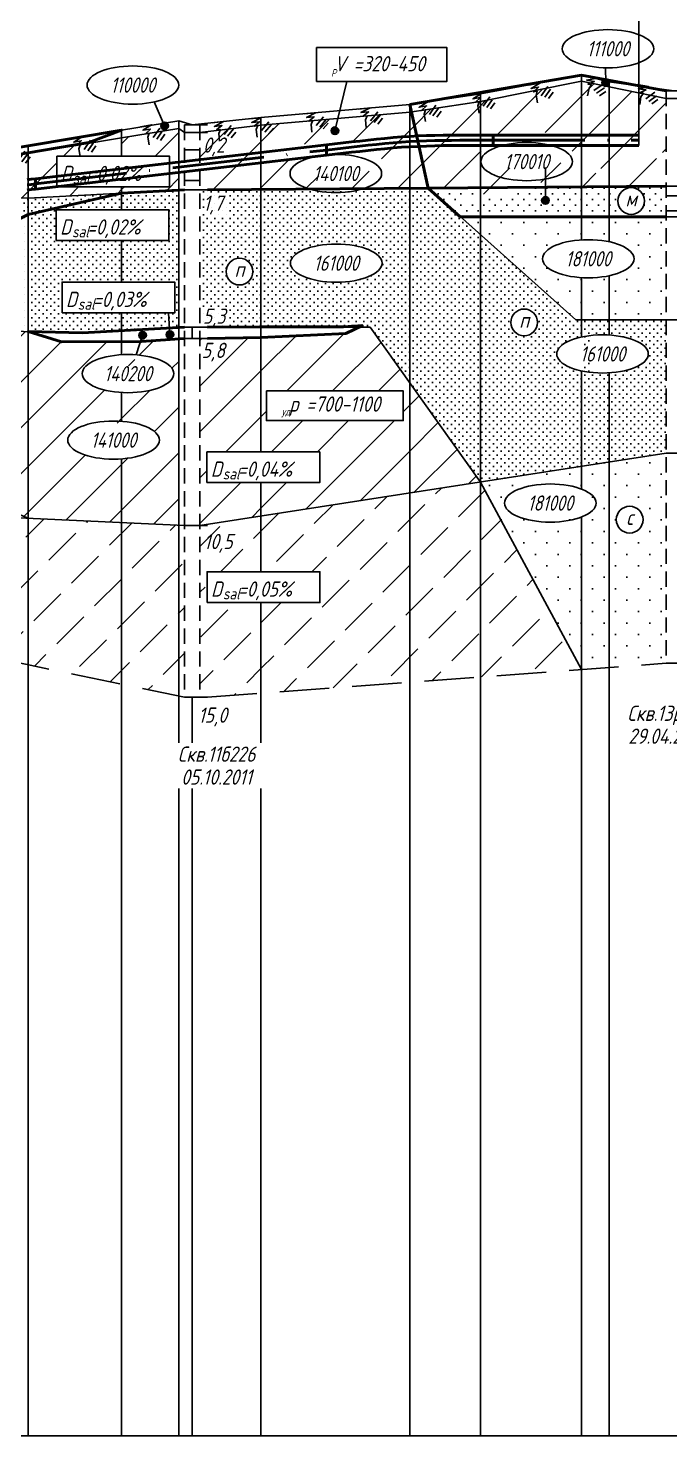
# Model space of a CAD drawing. Extents: x 0 to 1712, y -36 to 643.
# Drawn here: x 225.4 to 309.5, y 343.2 to 527.7 of the extents above; entities that cross this region are included whole.
import ezdxf
from ezdxf import colors
from ezdxf.entities.mleader import LeaderData, LeaderLine
from ezdxf.enums import TextEntityAlignment as Align
from ezdxf.math import Vec2, Vec3

# ---------------------------------------------------------------- set-up
doc = ezdxf.new("R2010")
doc.units = 0
for name, pattern in [('ACAD_ISO10W100', [18, 12, -3, 0, -3]), ('ИИ27003', [9.5, 6.5, -3]), ('ИИHidden', [3, 2, -1])]:
    doc.linetypes.add(name, pattern=pattern)
for name, color, linetype, lineweight in [('ИИ_ГЕОЛОГИЯ_025', 7, 'Continuous', 25), ('ИИ_ГЕОЛОГИЯ_050', 7, 'Continuous', 50), ('ИИ_ГЕОФИЗИКА_025', 7, 'Continuous', 25), ('ИИ_ПРОФИЛЬ_025', 7, 'Continuous', 25)]:
    doc.layers.add(name, color=color, linetype=linetype, lineweight=lineweight)
for name, color, linetype in [('Профиль', 7, 'Continuous'), ('Трубы', 7, 'Continuous'), ('ТХ-Л', 140, 'Continuous')]:
    doc.layers.add(name, color=color, linetype=linetype)
doc.styles.add('VNIPISIMPLEXCUR', font='simplex.shx', dxfattribs={"width": 0.8, "oblique": 15})
doc.linetypes.add('ИИ27001', pattern='A,2.5,[1,3dservice.shx,S=1.85,R=180.00002,X=0,Y=0],2.5,-1', length=6)
doc.dimstyles.new('ИИ-1000-м-dm$0', dxfattribs={"dimtxt": 2.5, "dimasz": 2.5, "dimexe": 1.25, "dimexo": 0, "dimgap": 1, "dimtad": 1, "dimtoh": 1, "dimzin": 1, "dimdsep": 46, "dimtxsty": 'VNIPISIMPLEXCUR', "dimblk": 'OBLIQUE', "dimcen": 2.5, "dimaunit": 1, "dimazin": 0, "dimtfac": 1, "dimtmove": 1, "dimatfit": 2, "dimfxl": 1, "dimarcsym": 0})
pattern_1 = [(45, (0.858, -60.26), (-3, 3), [])]
pattern_2 = [(0, (0.85787, -60.26013), (0.5, 0.5), [0, -1])]
pattern_3 = [(45, (3.858, -60.26), (-3, 3), [5, -2])]
pattern_4 = [(0, (0.8579, -60.2601), (0.75, 0.75), [0, -1.5])]
pattern_5 = [(0, (0.8579, -60.2601), (1.5, 1.5), [0, -3])]

# ---------------------------------------------------------------- blocks, each defined once
blk = doc.blocks.new('ИИ16001')
at = {"linetype": 'Continuous', "lineweight": 25}
h = blk.add_hatch(color=0, dxfattribs=at)
edge = h.paths.add_edge_path()
edge.add_arc((0, 0), 0.5, 0, 360)
at = {"color": 0, "linetype": 'Continuous', "lineweight": 25}
blk.add_circle((0, 0), 0.5, dxfattribs=at)
blk = doc.blocks.new('ИИ25010')
at = {"color": 0, "linetype": 'Continuous', "lineweight": 25}
for points in [[(0, 0), (3, 0), (0.5, -1), (2.5, -1), (1, -2), (2, -2), (1.5, -3), (1.5, -5)], [(4.94, -1.23), (2.82, -3.35)], [(5.47, -2.12), (3.7, -3.88)], [(6, -3), (4.59, -4.41)]]:
    blk.add_lwpolyline(points, dxfattribs=at)
blk = doc.blocks.new('ИИ25042')
at = {"color": 0, "linetype": 'Continuous', "lineweight": 25}
blk.add_circle((0, 0), 1.75, dxfattribs=at)
at = {"color": 0, "linetype": 'Continuous', "style": 'VNIPISIMPLEXCUR', "oblique": 15, "width": 0.8}
blk.add_attdef('CAPTION', text='', height=2, dxfattribs=at).set_placement((0, 0.3), align=Align.MIDDLE_CENTER)
blk = doc.blocks.new('ИИ25020')
at = {"color": 0, "linetype": 'Continuous', "lineweight": 25}
blk.add_ellipse((0, 0), major_axis=(-6, 0), ratio=0.416667, dxfattribs=at)
at = {"color": 0, "linetype": 'Continuous', "style": 'VNIPISIMPLEXCUR', "oblique": 15, "width": 0.75}
blk.add_attdef('INDEX', text='', height=2, dxfattribs=at).set_placement((0, 0), align=Align.MIDDLE_CENTER)
blk = doc.blocks.new('1-2')
at = {"layer": 'Трубы', "lineweight": 50}
for points in [[(195.19, 493.06), (195.73, 493.13), (196.28, 493.19), (234.4, 497.63), (235.49, 497.76), (236.58, 497.88), (237.67, 498.01), (238.77, 498.13), (239.86, 498.26), (240.95, 498.37), (242.04, 498.48), (243.13, 498.58), (244.23, 498.67), (245.32, 498.74), (246.41, 498.8), (247.5, 498.84), (248.6, 498.86), (249.69, 498.88), (250.78, 498.89), (251.87, 498.9), (252.97, 498.9), (254.06, 498.9), (255.15, 498.9), (256.24, 498.9), (275.32, 498.9)], [(256.24, 498.9), (256.24, 497.54)], [(195.19, 491.7), (195.73, 491.76), (196.28, 491.82), (234.4, 496.27), (235.49, 496.39), (236.58, 496.52), (237.67, 496.65), (238.77, 496.77), (239.86, 496.89), (240.95, 497.01), (242.04, 497.12), (243.14, 497.22), (244.23, 497.31), (245.32, 497.38), (246.41, 497.43), (247.5, 497.47), (248.6, 497.5), (249.69, 497.52), (250.78, 497.53), (251.87, 497.53), (252.97, 497.54), (254.06, 497.54), (255.15, 497.54), (256.24, 497.54), (275.32, 497.54)], [(234.4, 497.63), (234.4, 496.27)], [(196.28, 493.19), (196.28, 491.82)]]:
    blk.add_lwpolyline(points, dxfattribs=at)
at = {"layer": 'Трубы', "linetype": 'ACAD_ISO10W100', "lineweight": 50}
blk.add_lwpolyline([(195.19, 492.38), (195.73, 492.44), (196.28, 492.51), (234.4, 496.95), (235.49, 497.07), (236.58, 497.2), (237.67, 497.33), (238.77, 497.45), (239.86, 497.57), (240.95, 497.69), (242.04, 497.8), (243.13, 497.9), (244.23, 497.99), (245.32, 498.06), (246.41, 498.12), (247.5, 498.15), (248.6, 498.18), (249.69, 498.2), (250.78, 498.21), (251.87, 498.22), (252.97, 498.22), (254.06, 498.22), (255.15, 498.22), (256.24, 498.22), (256.24, 498.22), (275.32, 498.22)], dxfattribs=at)
blk = doc.blocks.new('_Oblique')
at = {"color": 0, "linetype": 'ByBlock', "lineweight": -2}
blk.add_line((-0.5, -0.5), (0.5, 0.5), dxfattribs=at)
blk = doc.blocks.new('*D65')
at = {"layer": 'Defpoints', "color": 0, "transparency": 16777216}
for p in [(315.4, 590.16), (305.4, 512.31), (315.4, 511.32)]:
    blk.add_point(p, dxfattribs=at)
at = {"layer": 'ТХ-Л', "color": 0, "lineweight": -2, "transparency": 16777216}
for p, q in [((310.4, 590.16), (310.65, 597)), ((310.65, 597), (379.51, 597)), ((305.4, 512.31), (305.4, 591.41)), ((315.4, 511.32), (315.4, 591.41)), ((305.4, 590.16), (315.4, 590.16))]:
    blk.add_line(p, q, dxfattribs=at)
at = {"layer": 'ТХ-Л', "color": 0, "lineweight": -2, "transparency": 16777216, "xscale": 2.5, "yscale": 2.5, "zscale": 2.5, "rotation": 180}
blk.add_blockref('_Oblique', (305.4, 590.16), dxfattribs=at)
at = {"layer": 'ТХ-Л', "color": 0, "lineweight": -2, "transparency": 16777216, "xscale": 2.5, "yscale": 2.5, "zscale": 2.5}
blk.add_blockref('_Oblique', (315.4, 590.16), dxfattribs=at)
at = {"layer": 'ТХ-Л', "color": 0, "transparency": 16777216, "insert": (345.08, 599.66), "char_height": 2.5, "attachment_point": 5, "style": 'VNIPISIMPLEXCUR'}
blk.add_mtext('Узел врезки трубопроводов от Кг N72,81', dxfattribs=at)

msp = doc.modelspace()

# ---------------------------------------------------------------- hatches: boundary and pattern name
at = {"layer": 'ИИ_ГЕОЛОГИЯ_025'}
h = msp.add_hatch(dxfattribs=at)
h.set_pattern_fill('ИИ_СУГЛИНОК', color=256, pattern_type=2)
h.set_pattern_definition(pattern_1)
h.paths.add_polyline_path([(284.6476, 518.0774), (277.447, 516.9876), (277.4412, 516.9681), (276.9489, 516.881), (276.9877, 516.9181), (275.6097, 516.7095), (277.792, 506.7524), (277.8017, 506.7438), (284.6476, 506.795)])
edge = h.paths.add_edge_path()
edge.add_line((297.8976, 520.7485), (284.6476, 518.0774))
edge.add_line((284.6476, 518.0774), (284.6476, 506.795))
edge.add_line((284.6476, 506.795), (284.6476, 505.8691))
edge.add_line((284.6476, 505.8691), (293.1776, 507.589))
edge.add_line((293.1776, 507.589), (293.1776, 509.4517))
edge.add_ellipse((290.7064, 511.7298), major_axis=(-6, 0), ratio=0.41666667, start_angle=0, end_angle=114.322589, ccw=False)
edge.add_ellipse((290.7064, 511.7298), major_axis=(-6, 0), ratio=0.41666667, start_angle=114.322589, end_angle=360, ccw=False)
edge.add_line((293.1776, 509.4517), (293.1776, 507.589))
edge.add_line((293.1776, 507.589), (296.0436, 508.1669))
edge.add_line((296.0436, 508.1669), (297.8976, 508.6471))
edge.add_line((297.8976, 508.6471), (297.8976, 520.7485))
h.paths.add_polyline_path([(297.8976, 508.6471), (297.8976, 520.7485), (284.6476, 518.0774), (284.6476, 506.795), (289.4168, 506.8307), (293.1776, 507.589), (296.0436, 508.1669)], flags=17)
edge = h.paths.add_edge_path(flags=16)
edge.add_ellipse((290.7064, 511.7298), major_axis=(-6, 0), ratio=0.41666667, start_angle=0, end_angle=360)
h.paths.add_polyline_path([(301.5326, 520.0057), (301.1856, 520.0767, -0.20635755), (300.7977, 520.1559), (297.8976, 520.7485), (297.8976, 508.6471), (301.5326, 509.5887)])
h.paths.add_polyline_path([(309.0126, 518.4774), (301.5326, 520.0057), (301.5326, 509.5887), (309.0126, 511.5263)])
h = msp.add_hatch(dxfattribs=at)
h.set_pattern_fill('ИИ_СУГЛИНОК', color=256, pattern_type=2)
h.set_pattern_definition(pattern_1)
edge = h.paths.add_edge_path()
edge.add_line((297.8976, 520.7485), (284.6476, 518.0774))
edge.add_line((284.6476, 518.0774), (284.6476, 505.8691))
edge.add_line((284.6476, 505.8691), (293.1776, 507.589))
edge.add_line((293.1776, 507.589), (293.1776, 509.4517))
edge.add_ellipse((290.7064, 511.7298), major_axis=(-6, 0), ratio=0.41666667, start_angle=0, end_angle=114.322589, ccw=False)
edge.add_ellipse((290.7064, 511.7298), major_axis=(-6, 0), ratio=0.41666667, start_angle=114.322589, end_angle=360, ccw=False)
edge.add_line((293.1776, 509.4517), (293.1776, 507.589))
edge.add_line((293.1776, 507.589), (296.0436, 508.1669))
edge.add_line((296.0436, 508.1669), (297.8976, 508.6471))
edge.add_line((297.8976, 508.6471), (297.8976, 520.7485))
h = msp.add_hatch(dxfattribs=at)
h.set_pattern_fill('ИИ_СУГЛИНОК', color=256, pattern_type=2)
h.set_pattern_definition(pattern_1)
h.paths.add_polyline_path([(255.8976, 514.9774), (255.4998, 514.9299), (255.4946, 514.9164), (255.015, 514.8721), (247.8976, 514.0224), (247.8976, 506.5274), (248.8976, 506.5274), (255.8976, 506.5798)])
h.paths.add_polyline_path([(275.3976, 516.6774), (269.5073, 516.1639), (269.298, 516.1445), (269.2996, 516.1458), (265.9859, 515.8569), (265.7134, 514.7367, -0.34593736), (266.0953, 514.2509, -1), (265.0953, 514.2509, -0.48595326), (265.7134, 514.7367), (265.9859, 515.8569), (262.3723, 515.5419), (262.163, 515.5225), (262.1645, 515.5238), (255.8976, 514.9774), (255.8976, 506.5798), (275.3976, 506.7258)])
edge = h.paths.add_edge_path(flags=16)
edge.add_ellipse((265.7089, 510.6647), major_axis=(-6, 0), ratio=0.41666667, start_angle=0, end_angle=360)
h.paths.add_polyline_path([(247.4478, 510.5567), (251.9906, 510.2377), (252.9476, 513.8091), (248.4047, 514.1281)], flags=9)
h.paths.add_polyline_path([(261.2892, 509.2986), (269.8606, 509.0307), (270.6645, 512.0307), (262.093, 512.2986)], flags=8)
h = msp.add_hatch(dxfattribs=at)
h.set_pattern_fill('ИИ_СУГЛИНОК', color=256, pattern_type=2)
h.set_pattern_definition(pattern_1)
h.paths.add_polyline_path([(275.6097, 516.7095), (275.3976, 516.6774), (275.3976, 506.7258), (277.7939, 506.7437)])
h = msp.add_hatch(dxfattribs=at)
h.set_pattern_fill('ИИ_СУГЛИНОК', color=256, pattern_type=2)
h.set_pattern_definition(pattern_1)
h.paths.add_polyline_path([(245.1476, 514.5274), (237.6476, 513.3274), (237.6476, 510.9178), (243.9324, 510.9178), (243.9324, 506.8837), (237.6476, 506.8837), (237.6476, 506.0722), (245.1476, 506.486)])
h = msp.add_hatch(dxfattribs=at)
h.set_pattern_fill('ИИ_КОНСИСТЕНЦИЯ_02', color=256, pattern_type=2)
h.set_pattern_definition([(0, (0.858, -60.26), (0, 4), [])])
h.paths.add_polyline_path([(247.8976, 514.0274), (245.8976, 514.0274), (245.8976, 506.5274), (247.8976, 506.5274)])
h = msp.add_hatch(dxfattribs=at)
h.set_pattern_fill('ИИ_СУГЛИНОК', color=256, pattern_type=2)
h.set_pattern_definition(pattern_1)
h.paths.add_polyline_path([(184.8976, 511.6774), (177.7288, 509.2249), (177.2714, 508.3154), (184.8976, 507.5014)])
h.paths.add_polyline_path([(196.8976, 510.3774), (190.2899, 511.0932), (190.2877, 511.0899), (189.7908, 511.1455), (189.7937, 511.147), (187.462, 511.3996), (187.4136, 511.3617), (187.1807, 509.3754, -0.3804258), (187.6225, 508.8788, -1), (186.6225, 508.8788, -0.44882832), (187.1807, 509.3754), (187.4186, 511.4043), (184.8976, 511.6774), (184.8976, 507.5014), (196.8976, 506.2204)])
h.paths.add_polyline_path([(204.3976, 511.3274), (198.0343, 510.5214), (198.0313, 510.5126), (197.5358, 510.4458), (197.5523, 510.4603), (196.8976, 510.3774), (196.8976, 506.2204), (204.3976, 505.4199)])
h.paths.add_polyline_path([(210.4876, 510.3274), (207.3155, 510.8483, -0.28143852), (206.8008, 510.9328), (204.3976, 511.3274), (204.3976, 505.4199), (210.4876, 505.4131)])
h.paths.add_polyline_path([(220.8976, 510.5274), (219.409, 510.4988), (219.4017, 510.4831), (218.9019, 510.4679), (218.9325, 510.4897), (210.4876, 510.3274), (210.4876, 505.4131), (220.8976, 505.4014)])
h.paths.add_polyline_path([(225.3976, 511.2774), (223.5882, 510.9759), (223.5854, 510.9664), (223.0926, 510.8819), (223.1071, 510.8957), (220.8976, 510.5274), (220.8976, 505.4014), (225.3976, 505.3964)])
h.paths.add_polyline_path([(229.1603, 510.9178), (232.2035, 510.9178), (232.04, 511.8713), (232.2018, 512.4063), (231.709, 512.3218), (231.7242, 512.3362), (225.3976, 511.2774), (225.3976, 505.3964), (237.6476, 506.0722), (237.6476, 506.8837), (229.1603, 506.8837)])
h = msp.add_hatch(dxfattribs=at)
h.set_pattern_fill('ИИ_СУГЛИНОК', color=256, pattern_type=2)
h.set_pattern_definition(pattern_1)
h.paths.add_polyline_path([(309.0126, 510.9134), (301.5326, 509.1013), (301.5326, 506.9214), (309.0126, 506.9774)])
h = msp.add_hatch(dxfattribs=at)
h.set_pattern_fill('ИИ_СУГЛИНОК', color=256, pattern_type=2)
h.set_pattern_definition(pattern_1)
h.paths.add_polyline_path([(301.5326, 509.1013), (297.8976, 508.2206), (297.8976, 506.8942), (301.5326, 506.9214)])
h = msp.add_hatch(dxfattribs=at)
h.set_pattern_fill('ИИ_ПЕСОК_ПЫЛЕВАТЫЙ', color=256, pattern_type=2)
h.set_pattern_definition(pattern_2)
h.paths.add_polyline_path([(204.3976, 505.4199), (196.8976, 505.4283), (196.8976, 498.8203), (204.3976, 499.8736)])
h.paths.add_polyline_path([(204.3976, 499.8736), (196.8976, 498.8203), (196.8976, 490.4701), (204.3276, 492.6392), (204.3976, 492.6746)])
h.paths.add_polyline_path([(210.4876, 500.7288), (204.3976, 499.8736), (204.3976, 492.6746), (210.4876, 495.7533)])
h.paths.add_polyline_path([(210.4876, 505.4131), (204.3976, 505.4199), (204.3976, 499.8736), (210.4876, 500.7288)])
h.paths.add_polyline_path([(220.8976, 505.4014), (210.4876, 505.4131), (210.4876, 500.7288), (220.8976, 502.1908)])
h.paths.add_polyline_path([(220.8976, 501.0158), (220.8976, 502.1908), (210.4876, 500.7288), (210.4876, 495.7533)])
h.paths.add_polyline_path([(225.3976, 505.3964), (220.8976, 505.4014), (220.8976, 502.1908), (224.1157, 502.6427), (225.3976, 503.2907)])
h.paths.add_polyline_path([(224.1157, 502.6427), (220.8976, 502.1908), (220.8976, 501.0158)])
h.paths.add_polyline_path([(237.6476, 506.0722), (225.3976, 505.3964), (225.3976, 503.2907)])
h = msp.add_hatch(dxfattribs=at)
h.set_pattern_fill('ИИ_ПЕСОК_ПЫЛЕВАТЫЙ', color=256, pattern_type=2)
h.set_pattern_definition(pattern_2)
h.paths.add_polyline_path([(237.5915, 495.8064), (237.6476, 495.8155), (237.6476, 496.9739), (231.972, 496.1113), (225.3976, 495.6423), (225.3976, 494.485)])
h.paths.add_polyline_path([(229.8332, 494.4183), (237.6476, 494.4183), (237.6476, 495.8155), (237.5915, 495.8064), (225.3976, 494.485), (225.3976, 487.9232), (232.5067, 487.7591), (237.6476, 488.054), (237.6476, 490.3842), (229.8332, 490.3842)])
h.paths.add_polyline_path([(245.1476, 497.0274), (237.6476, 495.8155), (237.6476, 494.4183), (244.6053, 494.4183), (244.6053, 490.3842), (243.7713, 490.3842), (243.9064, 488.4132), (245.1476, 488.4844)])
h.paths.add_polyline_path([(243.7713, 490.3842), (237.6476, 490.3842), (237.6476, 488.054), (243.9064, 488.4132)])
h.paths.add_polyline_path([(245.1476, 498.1138), (237.6476, 496.9739), (237.6476, 495.8155), (245.1476, 497.0274)])
h.paths.add_polyline_path([(245.1476, 506.486), (237.6476, 506.0722), (237.6476, 503.9047), (243.8467, 503.9047), (243.8467, 499.8706), (237.6476, 499.8706), (237.6476, 496.9739), (245.1476, 498.1138)])
h = msp.add_hatch(dxfattribs=at)
h.set_pattern_fill('ИИ_ПЕСОК_ПЫЛЕВАТЫЙ', color=256, pattern_type=2)
h.set_pattern_definition(pattern_2)
h.paths.add_polyline_path([(237.6476, 506.0722), (225.3976, 503.2907), (225.3976, 495.6423), (231.972, 496.1113), (237.6476, 496.9739), (237.6476, 499.8706), (229.0746, 499.8706), (229.0746, 503.9047), (237.6476, 503.9047)])
h = msp.add_hatch(dxfattribs=at)
h.set_pattern_fill('ИИ_ПЕСОК_ПЫЛЕВАТЫЙ', color=256, pattern_type=2)
h.set_pattern_definition(pattern_2)
h.paths.add_polyline_path([(255.8976, 506.5755), (248.8976, 506.5274), (247.8976, 506.5274), (247.8976, 498.6223), (255.8976, 500.1565)])
h.paths.add_polyline_path([(255.8976, 499.0386), (250.5941, 497.9075), (247.8976, 497.4718), (247.8976, 488.5274), (248.8976, 488.5274), (255.8976, 488.5415)])
h.paths.add_polyline_path([(251.3368, 495.7925, -1), (254.8368, 495.7925, -1)], flags=16)
h.paths.add_polyline_path([(255.8976, 499.0386), (255.8976, 500.1565), (247.8976, 498.6223), (247.8976, 497.4718), (250.5941, 497.9075)])
h.paths.add_polyline_path([(247.4819, 502.9414), (251.72, 502.6224), (252.677, 506.1938), (248.4389, 506.5128)], flags=9)
h.paths.add_polyline_path([(247.4275, 488.1314), (251.9704, 487.8124), (252.9273, 491.3838), (248.3845, 491.7028)], flags=9)
h = msp.add_hatch(dxfattribs=at)
h.set_pattern_fill('ИИ_ПЕСОК_ПЫЛЕВАТЫЙ', color=256, pattern_type=2)
h.set_pattern_definition(pattern_2)
h.paths.add_polyline_path([(275.3976, 506.7095), (255.8976, 506.5755), (255.8976, 500.1565), (264.4392, 501.7946), (275.3976, 504.0041)])
h.paths.add_polyline_path([(275.3976, 503.1973), (275.3976, 504.0041), (264.4392, 501.7946), (255.8976, 500.1565), (255.8976, 499.0386)])
h.paths.add_polyline_path([(275.3976, 503.1973), (255.8976, 499.0386), (255.8976, 488.5415), (266.7299, 488.5607), (269.1911, 488.7087), (268.8051, 488.5274), (270.2079, 488.5274), (275.3976, 481.2252)])
edge = h.paths.add_edge_path(flags=16)
edge.add_ellipse((265.7606, 496.8986), major_axis=(-6, 0), ratio=0.41666667, start_angle=0, end_angle=360)
h.paths.add_polyline_path([(261.3409, 495.5326), (269.9124, 495.2646), (270.7162, 498.2646), (262.1448, 498.5326)], flags=8)
h = msp.add_hatch(dxfattribs=at)
h.set_pattern_fill('ИИ_ПЕСОК_ПЫЛЕВАТЫЙ', color=256, pattern_type=2)
h.set_pattern_definition(pattern_2)
h.paths.add_polyline_path([(277.7978, 506.726), (275.3976, 506.7095), (275.3976, 504.0041), (279.8524, 504.9023)])
h.paths.add_polyline_path([(278.9955, 503.9647), (280.5376, 504.2941), (279.8524, 504.9023), (275.3976, 504.0041), (275.3976, 503.1973)])
h.paths.add_polyline_path([(284.6476, 500.6327), (282.021, 502.9774), (280.5376, 504.2941), (278.9955, 503.9647), (275.3976, 503.1973), (275.3976, 481.2252), (284.6476, 468.2099)])
h = msp.add_hatch(dxfattribs=at)
h.set_pattern_fill('ИИ_ПЕСОК_МЕЛКИЙ', color=256, pattern_type=2)
h.set_pattern_definition(pattern_4)
h.paths.add_polyline_path([(284.6476, 506.795), (277.8017, 506.7438), (279.8624, 504.9043), (284.6476, 505.8691)])
h.paths.add_polyline_path([(284.6476, 505.1721), (280.5443, 504.2955), (282.021, 502.9774), (284.6476, 502.9774)])
h.paths.add_polyline_path([(292.6776, 505.1195, -0.41421356), (293.1776, 505.6195), (293.1776, 506.8589), (292.2479, 506.8519), (290.2868, 506.3768), (284.6476, 505.1721), (284.6476, 502.9774), (297.8976, 502.9774), (297.8976, 506.8942), (293.1776, 506.8589), (293.1776, 505.6195, -0.41421356), (293.6776, 505.1195, -1)])
h.paths.add_polyline_path([(309.0126, 506.9774), (301.5326, 506.9214), (301.5326, 502.9774), (309.0126, 502.9774)])
h.paths.add_polyline_path([(302.656, 505.0437, -1), (306.156, 505.0437, -1)], flags=16)
h.paths.add_polyline_path([(303.2976, 504.0997), (305.3357, 503.921), (305.8716, 505.921), (303.8335, 506.0997)], flags=8)
h = msp.add_hatch(dxfattribs=at)
h.set_pattern_fill('ИИ_ПЕСОК_МЕЛКИЙ', color=256, pattern_type=2)
h.set_pattern_definition(pattern_4)
h.paths.add_polyline_path([(301.5326, 506.9214), (297.8976, 506.8942), (297.8976, 502.9774), (301.5326, 502.9774)])
h = msp.add_hatch(dxfattribs=at)
h.set_pattern_fill('ИИ_КОНСИСТЕНЦИЯ_01', color=256, pattern_type=2)
h.set_pattern_definition([(0, (0.8579, -60.2601), (0, 2), [])])
h.paths.add_polyline_path([(311.0126, 506.9774), (309.0126, 506.9774), (309.0126, 502.9774), (311.0126, 502.9774)])
h = msp.add_hatch(dxfattribs=at)
h.set_pattern_fill('ИИ_ПЕСОК_ПЫЛЕВАТЫЙ', color=256, pattern_type=2)
h.set_pattern_definition(pattern_2)
h.paths.add_polyline_path([(225.3976, 503.2907), (220.8976, 501.0158), (220.8976, 495.3213), (225.3976, 495.6423)])
h.paths.add_polyline_path([(225.3976, 495.6423), (220.8976, 495.3213), (220.8976, 493.9973), (225.3976, 494.485)])
h.paths.add_polyline_path([(225.3976, 494.485), (220.8976, 493.9973), (220.8976, 488.0271), (225.3976, 487.9232)])
h = msp.add_hatch(dxfattribs=at)
h.set_pattern_fill('ИИ_ПЕСОК_СРЕДНИЙ', color=256, pattern_type=2)
h.set_pattern_definition(pattern_5)
h.paths.add_polyline_path([(284.6476, 502.9774), (282.021, 502.9774), (284.6476, 500.6327)])
edge = h.paths.add_edge_path()
edge.add_line((297.8976, 502.9774), (284.6476, 502.9774))
edge.add_line((284.6476, 502.9774), (284.6476, 500.6327))
edge.add_line((284.6476, 500.6327), (297.1443, 489.4774))
edge.add_line((297.1443, 489.4774), (297.8976, 489.4774))
edge.add_line((297.8976, 489.4774), (297.8976, 495.001))
edge.add_ellipse((298.7824, 497.4737), major_axis=(-6, 0), ratio=0.41666667, start_angle=278.480429, end_angle=441.519571, ccw=False)
edge.add_line((297.8976, 499.9464), (297.8976, 502.9774))
edge = h.paths.add_edge_path()
edge.add_line((301.5326, 502.9774), (297.8976, 502.9774))
edge.add_line((297.8976, 502.9774), (297.8976, 499.9464))
edge.add_ellipse((298.7824, 497.4737), major_axis=(-6, 0), ratio=0.41666667, start_angle=242.718555, end_angle=278.480429, ccw=False)
edge.add_line((301.5326, 499.6956), (301.5326, 502.9774))
edge = h.paths.add_edge_path()
edge.add_line((309.0126, 502.9774), (301.5326, 502.9774))
edge.add_line((301.5326, 502.9774), (301.5326, 499.6956))
edge.add_ellipse((298.7824, 497.4737), major_axis=(-6, 0), ratio=0.41666667, start_angle=117.281445, end_angle=242.718555, ccw=False)
edge.add_line((301.5326, 495.2518), (301.5326, 489.4774))
edge.add_line((301.5326, 489.4774), (309.0126, 489.4774))
edge.add_line((309.0126, 489.4774), (309.0126, 502.9774))
edge = h.paths.add_edge_path()
edge.add_ellipse((298.7824, 497.4737), major_axis=(-6, 0), ratio=0.41666667, start_angle=81.519571, end_angle=117.281445, ccw=False)
edge.add_line((297.8976, 495.001), (297.8976, 489.4774))
edge.add_line((297.8976, 489.4774), (301.5326, 489.4774))
edge.add_line((301.5326, 489.4774), (301.5326, 495.2518))
h = msp.add_hatch(dxfattribs=at)
h.set_pattern_fill('ИИ_ПЕСОК_ПЫЛЕВАТЫЙ', color=256, pattern_type=2)
h.set_pattern_definition(pattern_2)
edge = h.paths.add_edge_path()
edge.add_line((284.6476, 500.6327), (284.6476, 489.2641))
edge.add_line((284.6476, 489.2641), (286.9901, 485.7247))
edge.add_line((286.9901, 485.7247), (289.7982, 482.9918))
edge.add_line((289.7982, 482.9918), (297.8976, 477.7746))
edge.add_line((297.8976, 477.7746), (297.8976, 482.7801))
edge.add_ellipse((300.6559, 485.0002), major_axis=(-6, 0), ratio=0.41666667, start_angle=297.368832, end_angle=422.631168, ccw=False)
edge.add_line((297.8976, 487.2204), (297.8976, 489.4774))
edge.add_line((297.8976, 489.4774), (297.1443, 489.4774))
edge.add_line((297.1443, 489.4774), (284.6476, 500.6327))
h.paths.add_polyline_path([(292.1374, 489.1333, -1), (288.6374, 489.1333, -1)], flags=16)
h.paths.add_polyline_path([(297.8976, 477.7746), (289.7982, 482.9918), (286.9901, 485.7247), (284.6476, 489.2641), (284.6476, 468.2099), (297.8976, 470.2587)])
h = msp.add_hatch(dxfattribs=at)
h.set_pattern_fill('ИИ_ПЕСОК_ПЫЛЕВАТЫЙ', color=256, pattern_type=2)
h.set_pattern_definition(pattern_2)
edge = h.paths.add_edge_path(flags=16)
edge.add_ellipse((300.6559, 485.0002), major_axis=(-6, 0), ratio=0.41666667, start_angle=62.631168, end_angle=98.401943, ccw=False)
edge.add_line((297.8976, 482.7801), (297.8976, 477.7746))
edge.add_line((297.8976, 477.7746), (298.9048, 477.1259))
edge.add_line((298.9048, 477.1259), (301.5326, 475.8714))
edge.add_line((301.5326, 475.8714), (301.5326, 482.5271))
h.paths.add_polyline_path([(301.5326, 475.8714), (298.9048, 477.1259), (297.8976, 477.7746), (297.8976, 470.2587), (301.5326, 470.8208)])
h.paths.add_polyline_path([(304.2137, 474.5916), (301.5326, 475.8714), (301.5326, 470.8208), (309.0126, 471.9774), (309.0126, 472.9546)])
h.paths.add_polyline_path([(309.0126, 489.4774), (297.1443, 489.4774), (284.6476, 500.6327), (284.6476, 489.2641), (286.9901, 485.7247), (289.7982, 482.9918), (298.9048, 477.1259), (301.5326, 475.8714), (304.2137, 474.5916), (309.0126, 472.9546)])
edge = h.paths.add_edge_path(flags=16)
edge.add_ellipse((300.6559, 485.0002), major_axis=(-6, 0), ratio=0.41666667, start_angle=0, end_angle=360)
h.paths.add_polyline_path([(288.6374, 489.1333, -1), (292.1374, 489.1333, -1)], flags=16)
h.paths.add_polyline_path([(289.3933, 488.1893), (291.2029, 488.0106), (291.7388, 490.0106), (289.9292, 490.1893)], flags=8)
h.paths.add_polyline_path([(296.2362, 483.6342), (304.8076, 483.3663), (305.6115, 486.3663), (297.04, 486.6342)], flags=8)
h = msp.add_hatch(dxfattribs=at)
h.set_pattern_fill('ИИ_ПЕСОК_ПЫЛЕВАТЫЙ', color=256, pattern_type=2)
h.set_pattern_definition(pattern_2)
edge = h.paths.add_edge_path()
edge.add_line((301.5326, 489.4774), (297.8976, 489.4774))
edge.add_line((297.8976, 489.4774), (297.8976, 487.2204))
edge.add_ellipse((300.6559, 485.0002), major_axis=(-6, 0), ratio=0.41666667, start_angle=261.598057, end_angle=297.368832, ccw=False)
edge.add_line((301.5326, 487.4734), (301.5326, 489.4774))
h = msp.add_hatch(dxfattribs=at)
h.set_pattern_fill('ИИ_СУГЛИНОК', color=256, pattern_type=2)
h.set_pattern_definition(pattern_1)
h.paths.add_polyline_path([(204.3976, 481.8001), (196.8976, 481.8001), (196.8976, 475.2234), (197.2036, 475.2138), (204.3976, 472.2184)])
h.paths.add_polyline_path([(210.4876, 481.8001), (204.3976, 481.8001), (204.3976, 472.2184), (210.4876, 469.6827)])
h.paths.add_polyline_path([(220.8976, 488.0271), (210.4876, 488.4787), (210.4876, 485.6997), (212.8131, 485.6997), (212.8131, 481.8001), (210.4876, 481.8001), (210.4876, 469.6827), (220.8976, 465.3483)])
h.paths.add_polyline_path([(225.3976, 487.9232), (220.8976, 488.0271), (220.8976, 465.3483), (225.3976, 463.4746)])
edge = h.paths.add_edge_path()
edge.add_ellipse((238.4788, 482.4198), major_axis=(-6, 0), ratio=0.41666667, start_angle=277.962907, end_angle=442.037093, ccw=False)
edge.add_line((237.6476, 484.8957), (237.6476, 486.6287))
edge.add_line((237.6476, 486.6287), (229.7581, 486.5862))
edge.add_line((229.7581, 486.5862), (225.3976, 487.9232))
edge.add_line((225.3976, 487.9232), (225.3976, 463.4746))
edge.add_line((225.3976, 463.4746), (237.6476, 462.9086))
edge.add_line((237.6476, 462.9086), (237.6476, 471.2514))
edge.add_ellipse((236.5864, 473.712), major_axis=(-6, 0), ratio=0.41666667, start_angle=259.812564, end_angle=460.187436, ccw=False)
edge.add_line((237.6476, 476.1725), (237.6476, 479.9439))
h = msp.add_hatch(dxfattribs=at)
h.set_pattern_fill('ИИ_СУГЛИНОК', color=256, pattern_type=2)
h.set_pattern_definition(pattern_1)
h.paths.add_polyline_path([(255.8976, 487.1766), (248.8976, 487.0274), (247.8976, 487.0274), (247.8976, 462.5274), (255.8976, 463.7644), (255.8976, 468.139), (248.8214, 468.139), (248.8214, 472.1731), (255.8976, 472.1731)])
h.paths.add_polyline_path([(247.2771, 483.6508), (251.8199, 483.3318), (252.7769, 486.9032), (248.2341, 487.2222)], flags=9)
h = msp.add_hatch(dxfattribs=at)
h.set_pattern_fill('ИИ_СУГЛИНОК', color=256, pattern_type=2)
h.set_pattern_definition(pattern_1)
h.paths.add_polyline_path([(270.2079, 488.5274), (268.8051, 488.5274), (267.005, 487.6822), (255.8976, 487.1766), (255.8976, 472.1731), (263.5935, 472.1731), (263.5935, 468.139), (255.8976, 468.139), (255.8976, 463.7644), (275.3976, 466.7796), (275.3976, 481.2252)])
h.paths.add_polyline_path([(274.5541, 480.1671), (274.5541, 476.2622), (256.6057, 476.2622), (256.6057, 480.1671)], flags=16)
h.paths.add_polyline_path([(256.4702, 476.281), (273.9559, 475.9237), (275.0277, 479.9237), (257.542, 480.281)], flags=24)
h.paths.add_polyline_path([(258.1293, 476.4327), (259.8864, 476.2988), (260.2884, 477.7988), (258.5312, 477.9327)], flags=8)
h = msp.add_hatch(dxfattribs=at)
h.set_pattern_fill('ИИ_СУГЛИНОК', color=256, pattern_type=2)
h.set_pattern_definition(pattern_1)
edge = h.paths.add_edge_path()
edge.add_line((245.1476, 486.9764), (240.1254, 486.6347))
edge.add_line((240.1254, 486.6347), (239.5633, 484.8786))
edge.add_ellipse((238.4788, 482.4198), major_axis=(-6, 0), ratio=0.41666667, start_angle=82.037093, end_angle=259.585924, ccw=False)
edge.add_line((237.6476, 479.9439), (237.6476, 476.1725))
edge.add_ellipse((236.5864, 473.712), major_axis=(-6, 0), ratio=0.41666667, start_angle=100.187436, end_angle=259.812564, ccw=False)
edge.add_line((237.6476, 471.2514), (237.6476, 462.9086))
edge.add_line((237.6476, 462.9086), (245.1476, 462.5621))
edge.add_line((245.1476, 462.5621), (245.1476, 486.9764))
h = msp.add_hatch(dxfattribs=at)
h.set_pattern_fill('ИИ_ПЕСОК_ПЫЛЕВАТЫЙ', color=256, pattern_type=2)
h.set_pattern_definition(pattern_2)
edge = h.paths.add_edge_path()
edge.add_ellipse((300.6559, 485.0002), major_axis=(-6, 0), ratio=0.41666667, start_angle=62.631168, end_angle=98.401943, ccw=False)
edge.add_line((297.8976, 482.7801), (297.8976, 477.7746))
edge.add_line((297.8976, 477.7746), (298.9048, 477.1259))
edge.add_line((298.9048, 477.1259), (301.5326, 475.8714))
edge.add_line((301.5326, 475.8714), (301.5326, 482.5271))
h = msp.add_hatch(dxfattribs=at)
h.set_pattern_fill('ИИ_СУГЛИНОК', color=256, pattern_type=2)
h.set_pattern_definition(pattern_1)
h.paths.add_polyline_path([(275.3976, 481.2252), (275.3976, 466.7796), (284.6476, 468.2099)])
h = msp.add_hatch(dxfattribs=at)
h.set_pattern_fill('ИИ_ПЕСОК_СРЕДНИЙ', color=256, pattern_type=2)
h.set_pattern_definition(pattern_5)
h.paths.add_polyline_path([(301.5326, 470.8208), (297.8976, 470.2587), (297.8976, 443.6546), (301.5326, 443.9237)])
h.paths.add_polyline_path([(309.0126, 471.9774), (301.5326, 470.8208), (301.5326, 443.9237), (309.0126, 444.4774)])
h.paths.add_polyline_path([(305.9586, 463.2855, -1), (302.4586, 463.2855, -1)], flags=16)
h.paths.add_polyline_path([(303.3288, 462.3415), (304.9098, 462.1629), (305.4457, 464.1629), (303.8647, 464.3415)], flags=8)
h = msp.add_hatch(dxfattribs=at)
h.set_pattern_fill('ИИ_ПЕСОК_СРЕДНИЙ', color=256, pattern_type=2)
h.set_pattern_definition(pattern_5)
edge = h.paths.add_edge_path()
edge.add_ellipse((293.8097, 465.4603), major_axis=(-6, 0), ratio=0.41666667, start_angle=227.053791, end_angle=492.946209, ccw=False)
edge.add_line((297.8976, 467.2903), (297.8976, 470.2587))
edge.add_line((297.8976, 470.2587), (284.6476, 468.2099))
edge.add_line((284.6476, 468.2099), (297.8976, 443.6546))
edge.add_line((297.8976, 443.6546), (297.8976, 463.6304))
h = msp.add_hatch(dxfattribs=at)
h.set_pattern_fill('ИИ_СУПЕСЬ', color=256, pattern_type=2)
h.set_pattern_definition(pattern_3)
h.paths.add_polyline_path([(275.3976, 466.7796), (255.8976, 463.7644), (255.8976, 456.4607), (263.6176, 456.4607), (263.6176, 452.4266), (255.8976, 452.4266), (255.8976, 440.5456), (275.3976, 441.9891)])
h.paths.add_polyline_path([(284.6476, 468.2099), (275.3976, 466.7796), (275.3976, 441.9891), (284.6476, 442.6738)])
h.paths.add_polyline_path([(284.6476, 468.2099), (284.6476, 442.6738), (297.8976, 443.6546)])
h = msp.add_hatch(dxfattribs=at)
h.set_pattern_fill('ИИ_СУПЕСЬ', color=256, pattern_type=2)
h.set_pattern_definition(pattern_3)
edge = h.paths.add_edge_path()
edge.add_line((204.3976, 464.4449), (196.8976, 464.7915))
edge.add_line((196.8976, 464.7915), (196.8976, 459.8165))
edge.add_ellipse((191.5372, 458.6933), major_axis=(-6, 0), ratio=0.41666667, start_angle=153.303645, end_angle=206.696355, ccw=False)
edge.add_line((196.8976, 457.5702), (196.8976, 450.1843))
edge.add_line((196.8976, 450.1843), (204.3976, 448.6297))
edge.add_line((204.3976, 448.6297), (204.3976, 464.4449))
h.paths.add_polyline_path([(210.4876, 464.1635), (204.3976, 464.4449), (204.3976, 448.6297), (210.4876, 447.3673)])
h.paths.add_polyline_path([(220.8976, 463.6826), (210.4876, 464.1635), (210.4876, 447.3673), (220.8976, 445.2095)])
h.paths.add_polyline_path([(225.3976, 463.4746), (220.8976, 463.6826), (220.8976, 445.2095), (225.3976, 444.2767)])
h.paths.add_polyline_path([(237.6476, 462.9086), (225.3976, 463.4746), (225.3976, 444.2767), (237.6476, 441.7375)])
h.paths.add_polyline_path([(245.1476, 462.5621), (237.6476, 462.9086), (237.6476, 441.7375), (245.1476, 440.1829)])
h.paths.add_polyline_path([(245.8976, 462.5274), (245.1476, 462.5621), (245.1476, 440.1829), (245.8976, 440.0274)])
h = msp.add_hatch(dxfattribs=at)
h.set_pattern_fill('ИИ_СУПЕСЬ', color=256, pattern_type=2)
h.set_pattern_definition(pattern_3)
h.paths.add_polyline_path([(255.8976, 463.7644), (247.8976, 462.5274), (247.8976, 440.0274), (248.8976, 440.0274), (255.8976, 440.5456), (255.8976, 452.4266), (248.8455, 452.4266), (248.8455, 456.4607), (255.8976, 456.4607)])
h.paths.add_polyline_path([(247.5681, 458.604), (253.33, 458.285), (254.287, 461.8564), (248.5251, 462.1754)], flags=9)

# ---------------------------------------------------------------- linework, layer by layer
at = {"layer": 'ИИ_ГЕОЛОГИЯ_025', "flags": 128}
for points in [[(301.0835, 520.5661), (301.0491, 522.5013)], [(247.8976, 514.0224), (255.8976, 514.9774), (275.3976, 516.6774), (284.6476, 518.0774), (297.8976, 520.7485), (309.0126, 518.4774)], [(309.0126, 519.4774), (312.0126, 519.4774)], [(309.0126, 518.4774), (312.0126, 518.4774)], [(243.2788, 514.8866), (241.9113, 518.0245)], [(245.8976, 515.0274), (248.8976, 515.0274)], [(156.6476, 507.5274), (160.8976, 506.9774), (175.3976, 508.4274), (184.8976, 511.6774), (196.8976, 510.3774), (204.3976, 511.3274), (210.4876, 510.3274), (220.8976, 510.5274), (225.3976, 511.2774), (237.6476, 513.3274), (245.1476, 514.5274), (245.8976, 514.0274)], [(245.8976, 514.0274), (248.8976, 514.0274)], [(293.1776, 505.1195), (293.1776, 509.4517)], [(155.6476, 505.5274), (160.8976, 505.4686), (225.3976, 505.3964), (245.8976, 506.5274)], [(245.8976, 506.5274), (248.8976, 506.5274)], [(248.8976, 506.5274), (309.0126, 506.9774)], [(309.0126, 489.4774), (297.1443, 489.4774), (277.792, 506.7524)], [(309.0126, 506.9774), (312.0126, 506.9774)], [(309.0126, 502.9774), (282.021, 502.9774)], [(309.0126, 502.9774), (312.0126, 502.9774)], [(156.6476, 489.5274), (196.8976, 489.0682), (220.8976, 488.0271), (232.5067, 487.7591), (245.8976, 488.5274)], [(243.9666, 487.5352), (243.7713, 490.3842)], [(309.0126, 489.4774), (312.0126, 489.4774)], [(240.387, 487.4523), (239.5633, 484.8786)], [(245.8976, 488.5274), (248.8976, 488.5274)], [(245.8976, 487.0274), (248.8976, 487.0274)], [(246.8976, 488.5274), (246.8976, 487.0274)], [(248.8976, 488.5274), (270.2079, 488.5274), (284.6476, 468.2099)], [(156.6476, 475.0274), (164.9189, 476.2286), (197.2036, 475.2138), (225.3976, 463.4746)], [(247.8976, 462.5274), (309.0126, 471.9774)], [(309.0126, 471.9774), (312.0126, 471.9774)], [(284.6476, 468.2099), (297.8976, 443.6546)], [(156.6476, 466.0274), (178.813, 465.6271), (245.8976, 462.5274)], [(245.8976, 462.5274), (248.8976, 462.5274)], [(309.0126, 444.4774), (312.0126, 444.4774)], [(245.8976, 440.0274), (248.8976, 440.0274)]]:
    msp.add_lwpolyline(points, dxfattribs=at)
at = {"layer": 'ИИ_ГЕОЛОГИЯ_025', "linetype": 'ИИHidden', "flags": 128}
for points in [[(309.0126, 519.4774), (309.0126, 444.4774)], [(245.8976, 515.0274), (245.8976, 440.0274)], [(247.8976, 515.0274), (247.8976, 440.0274)]]:
    msp.add_lwpolyline(points, dxfattribs=at)
at = {"layer": 'ИИ_ГЕОЛОГИЯ_025', "flags": 128}
for points in [[(229.1603, 506.8837), (243.9324, 506.8837), (243.9324, 510.9178), (229.1603, 510.9178)], [(229.0746, 499.8706), (243.8467, 499.8706), (243.8467, 503.9047), (229.0746, 503.9047)], [(229.8332, 490.3842), (244.6053, 490.3842), (244.6053, 494.4183), (229.8332, 494.4183)], [(248.8214, 468.139), (263.5935, 468.139), (263.5935, 472.1731), (248.8214, 472.1731)], [(248.8455, 452.4266), (263.6176, 452.4266), (263.6176, 456.4607), (248.8455, 456.4607)]]:
    msp.add_lwpolyline(points, close=True, dxfattribs=at)
at = {"layer": 'ИИ_ГЕОЛОГИЯ_025', "linetype": 'ИИ27003', "flags": 128}
for points in [[(156.6476, 458.5274), (245.8976, 440.0274)], [(248.8976, 440.0274), (309.0126, 444.4774)]]:
    msp.add_lwpolyline(points, dxfattribs=at)
at = {"layer": 'ИИ_ГЕОЛОГИЯ_050', "linetype": 'ИИ27001', "flags": 128}
for points in [[(275.3976, 517.6774), (297.8976, 521.5274), (309.0126, 519.4774)], [(277.7978, 506.726), (275.3976, 517.6774)], [(155.6476, 508.5274), (160.8976, 507.9774), (175.3976, 509.4274), (184.8976, 512.6774), (196.8976, 511.3774), (204.3976, 512.3274), (210.4876, 511.3274), (220.8976, 511.5274), (225.3976, 512.2774), (237.6476, 514.3274), (233.3467, 512.6957), (233.3467, 512.6957), (225.3976, 511.3654), (220.8976, 510.6154), (210.4876, 510.4154), (204.3976, 511.4154), (196.8976, 510.4654), (184.8976, 511.7654), (175.3976, 508.5154), (160.8976, 507.0654), (155.6476, 507.6154)], [(155.6476, 475.0274), (164.9189, 476.2286), (175.3976, 480.9316), (183.2087, 485.235), (197.7183, 489.2981), (225.3976, 503.2907), (237.6476, 506.0722), (245.8976, 506.5274)], [(248.8976, 506.5274), (277.7978, 506.726)], [(277.7978, 506.726), (282.021, 502.9774)], [(309.0126, 506.9774), (277.8017, 506.7438)], [(282.021, 502.9774), (309.0126, 502.9774)], [(245.8976, 488.5274), (232.5067, 487.7591), (225.3976, 487.9232), (229.7581, 486.5862), (240.2421, 486.6427), (245.8976, 487.0274)], [(248.8976, 487.0274), (255.8976, 487.1766), (267.005, 487.6822), (269.1911, 488.7087), (266.7299, 488.5607), (255.8976, 488.5415), (248.8976, 488.5274)]]:
    msp.add_lwpolyline(points, dxfattribs=at)
at = {"layer": 'ИИ_ГЕОФИЗИКА_025', "flags": 128}
for points in [[(263.1917, 525.1534), (280.2651, 525.1534), (280.2651, 520.7191), (263.1917, 520.7191)], [(256.6057, 480.1671), (274.5541, 480.1671), (274.5541, 476.2622), (256.6057, 476.2622)]]:
    msp.add_lwpolyline(points, close=True, dxfattribs=at)
msp.add_lwpolyline([(265.5953, 514.2509), (267.1685, 520.7191)], dxfattribs=at)
at = {"layer": 'ИИ_ПРОФИЛЬ_025', "flags": 128}
for points in [[(140.6026, 503.5274), (153.1076, 508.6774), (154.6476, 508.5274), (160.8976, 507.9774), (175.3976, 509.4274), (184.8976, 512.6774), (196.8976, 511.3774), (204.3976, 512.3274), (210.4876, 511.3274), (220.8976, 511.5274), (225.3976, 512.2774), (237.6476, 514.3274), (245.1476, 515.5274), (246.8976, 515.0274), (255.8976, 515.9774), (275.3976, 517.6774), (284.6476, 519.0774), (297.8976, 521.5274), (301.5326, 520.6774), (310.0126, 519.4774)], [(297.8976, 521.5274), (297.8976, 499.9464)], [(301.5326, 499.6956), (301.5326, 520.6774)], [(284.6476, 519.0774), (284.6476, 343.2274)], [(275.3976, 517.6774), (275.3976, 343.2274)], [(245.1476, 515.5274), (245.1476, 434.0567)], [(255.8976, 515.9774), (255.8976, 472.1731)], [(237.6476, 514.3274), (237.6476, 510.9178)], [(225.3976, 512.2774), (225.3976, 343.2274)], [(237.6476, 506.8837), (237.6476, 503.9047)], [(237.6476, 499.8706), (237.6476, 494.4183)], [(297.8976, 495.001), (297.8976, 487.2204)], [(301.5326, 487.4734), (301.5326, 495.2518)], [(237.6476, 490.3842), (237.6476, 484.8957)], [(297.8976, 482.7801), (297.8976, 467.2903)], [(301.5326, 343.2274), (301.5326, 482.5271)], [(237.6476, 479.9439), (237.6476, 476.1725)], [(237.6476, 471.2514), (237.6476, 343.2274)], [(255.8976, 468.139), (255.8976, 456.4607)], [(297.8976, 463.6304), (297.8976, 343.2274)], [(255.8976, 452.4266), (255.8976, 434.0567)], [(246.8976, 440.0274), (246.8976, 434.0567)], [(245.1476, 428.0567), (245.1476, 343.2274)], [(246.8976, 428.0567), (246.8976, 343.2274)], [(255.8976, 428.0567), (255.8976, 343.2274)], [(125.3976, 343.2274), (1125.3976, 343.2274)]]:
    msp.add_lwpolyline(points, dxfattribs=at)
at = {"layer": 'Профиль'}
msp.add_lwpolyline([(140.6026, 503.5274), (153.1076, 508.6774), (154.6476, 508.5274), (160.8976, 507.9774), (175.3976, 509.4274), (184.8976, 512.6774), (196.8976, 511.3774), (204.3976, 512.3274), (210.4876, 511.3274), (220.8976, 511.5274), (225.3976, 512.2774), (237.6476, 514.3274), (245.1476, 515.5274), (246.8976, 515.0274), (255.8976, 515.9774), (275.3976, 517.6774), (284.6476, 519.0774), (297.8976, 521.5274), (301.5326, 520.6774), (310.0126, 519.4774)], dxfattribs=at)

# ---------------------------------------------------------------- block references
at = {"layer": 'ИИ_ГЕОЛОГИЯ_025'}
for name, p in [('1-2', (30.0788, 14.7747)), ('ИИ16001', (301.0835, 520.5661)), ('ИИ16001', (243.2788, 514.8866)), ('ИИ16001', (293.1776, 505.1195)), ('ИИ16001', (240.387, 487.4523)), ('ИИ16001', (243.9666, 487.5352))]:
    msp.add_blockref(name, p, dxfattribs=at)
for name, p, values in [('ИИ25020', (301.3659, 524.9978), {'INDEX': '111000'}), ('ИИ25020', (239.119, 520.2373), {'INDEX': '110000'}), ('ИИ25020', (265.7089, 508.6465), {'INDEX': '140100'}), ('ИИ25020', (290.7233, 510.2009), {'INDEX': '170010'}), ('ИИ25042', (304.406, 505.0437), {'CAPTION': 'м'}), ('ИИ25020', (298.7824, 497.4737), {'INDEX': '181000'}), ('ИИ25020', (265.7606, 496.8986), {'INDEX': '161000'}), ('ИИ25042', (253.0868, 495.7925), {'CAPTION': 'п'}), ('ИИ25042', (290.3874, 489.1333), {'CAPTION': 'п'}), ('ИИ25020', (300.6559, 485.0002), {'INDEX': '161000'}), ('ИИ25020', (238.4788, 482.4198), {'INDEX': '140200'}), ('ИИ25020', (236.5864, 473.712), {'INDEX': '141000'}), ('ИИ25020', (293.8097, 465.4603), {'INDEX': '181000'}), ('ИИ25042', (304.2086, 463.2855), {'CAPTION': 'c'})]:
    msp.add_blockref(name, p, dxfattribs=at).add_auto_attribs(values)
for p, xscale, yscale, zscale, rotation in [((290.9522, 520.2432), 0.5, 0.5, 0.5, 10.03763374), ((298.4341, 521.4366), 0.5, 0.5, 0.5, 348.98769935), ((305.1808, 520.295), 0.5, 0.5, 0.5, 351.19127125), ((283.3372, 518.8791), 0.5, 0.5, 0.5, 10.03763374), ((261.573, 516.4722), 0.5, 0.5, 0.5, 5.28613405), ((268.708, 517.0942), 0.5, 0.5, 0.5, 5.28613405), ((276.2822, 517.7785), 0.5, 0.5, 0.5, 10.03763374), ((240.0958, 514.758), 0.4999999999999999, 0.4999999999999999, 0.4999999999999999, 9.735077819999999), ((249.5003, 515.3021), 0.5, 0.5, 0.5, 5.28613405), ((254.4067, 515.82), 0.5, 0.5, 0.5, 5.28613405), ((231.0471, 513.2228), 0.4999999999999999, 0.4999999999999999, 0.4999999999999999, 9.735077819999999), ((222.4307, 511.7829), 0.4999999999999999, 0.4999999999999999, 0.4999999999999999, 9.735077819999999)]:
    msp.add_blockref('ИИ25010', p, dxfattribs=dict(at, xscale=xscale, yscale=yscale, zscale=zscale, rotation=rotation))
at = {"layer": 'ИИ_ГЕОФИЗИКА_025'}
msp.add_blockref('ИИ16001', (265.5953, 514.2509), dxfattribs=at)

# ---------------------------------------------------------------- texts
at = {"layer": 'ИИ_ГЕОЛОГИЯ_025', "style": 'VNIPISIMPLEXCUR', "oblique": 15, "width": 0.8}
for s, p in [('0,2', (248.3046, 512.3734)), ('1,7', (248.3387, 504.7581)), ('5,3', (248.2843, 489.9481)), ('5,8', (248.1339, 485.4675)), ('10,5', (248.4249, 460.4207)), ('15,0', (247.6912, 437.671))]:
    msp.add_text(s, height=2, dxfattribs=at).set_placement(p, align=Align.MIDDLE_LEFT)
for s, height, p in [('D  =0,02%%%', 2, (229.6749, 507.6551)), ('sal', 1.5, (231.2237, 507.2949)), ('D  =0,02%%%', 2, (229.5891, 500.6419)), ('sal', 1.5, (231.138, 500.2817)), ('D  =0,03%%%', 2, (230.3477, 491.1555)), ('sal', 1.5, (231.8966, 490.7953)), ('D  =0,04%%%', 2, (249.336, 468.9104)), ('sal', 1.5, (250.8848, 468.5501)), ('D  =0,05%%%', 2, (249.36, 453.1979)), ('sal', 1.5, (250.9089, 452.8377))]:
    msp.add_text(s, height=height, dxfattribs=at).set_placement(p)
for s, p in [('Скв.13р051', (309.0435, 438.911)), ('29.04.2013', (309.0435, 435.911)), ('Скв.11б226', (250.0809, 433.5568)), ('05.10.2011', (250.0809, 430.5568))]:
    msp.add_text(s, height=2, dxfattribs=at).set_placement(p, align=Align.TOP_CENTER)
at = {"layer": 'ИИ_ГЕОФИЗИКА_025', "style": 'VNIPISIMPLEXCUR', "oblique": 15, "width": 0.8}
for s, height, p in [('V =320-450', 2, (271.4316, 523.0353)), ('P', 1, (265.431, 521.8259)), ('р =700-1100', 2, (265.5703, 478.4357)), ('уд', 1, (259.1642, 477.4491))]:
    msp.add_text(s, height=height, dxfattribs=at).set_placement(p, align=Align.MIDDLE_CENTER)

# ---------------------------------------------------------------- dimensions: what is measured, and where the dimension line sits
at = {"layer": 'ТХ-Л'}
dim = msp.add_linear_dim(base=(315.397, 590.1629), p1=(305.3973, 512.3123), p2=(315.397, 511.3216), text='Узел врезки трубопроводов от Кг N72,81', dimstyle='ИИ-1000-м-dm$0', override={"dimlfac": 1, "dimtxsty": 'VNIPISIMPLEXCUR', "dimtolj": 0}, dxfattribs=at)
dim.commit()
dim.dimension.update_dxf_attribs({"geometry": '*D65', "text_midpoint": (311.6459, 596.9977), "dimtype": 160})

# ---------------------------------------------------------------- leaders
at = {"layer": 'ТХ-Л', "linetype": 'Continuous', "ltscale": 100}
ml = msp.add_multileader_mtext('Standard', dxfattribs=at)
ml.set_content('1\\P', color=256, style='VNIPISIMPLEXCUR')
ml.set_leader_properties()
ml.build(insert=Vec2(0, 0))
ml.multileader.update_dxf_attribs({"leader_type": 0, "has_dogleg": 0, "text_left_attachment_type": 0, "text_right_attachment_type": 0, "dogleg_length": 0.36})
ctx = ml.context
ctx.base_point, ctx.char_height = Vec3(1488.3937, 608.9497), 3.5
ctx.left_attachment, ctx.right_attachment = 0, 0
notes = []
notes.append((ctx, [(0, (0, 0, 0), (0, 0), (1, 0), 1, [])]))
ctx.mtext.insert, ctx.mtext.flow_direction = Vec3(1490.3937, 608.9497), 5
for ctx, leaders in notes:
    for number, flags, end, landing, length, lines in leaders:
        leader = LeaderData()
        leader.index, (leader.has_last_leader_line, leader.has_dogleg_vector, leader.attachment_direction) = number, flags
        leader.last_leader_point, leader.dogleg_vector, leader.dogleg_length = Vec3(end), Vec3(landing), length
        for number, points, colour, breaks in lines:
            line = LeaderLine()
            line.index, line.vertices, line.color, line.breaks = number, Vec3.list(points), colors.encode_raw_color(colour), breaks
            leader.lines.append(line)
        ctx.leaders.append(leader)

doc.saveas('drawing.dxf')
